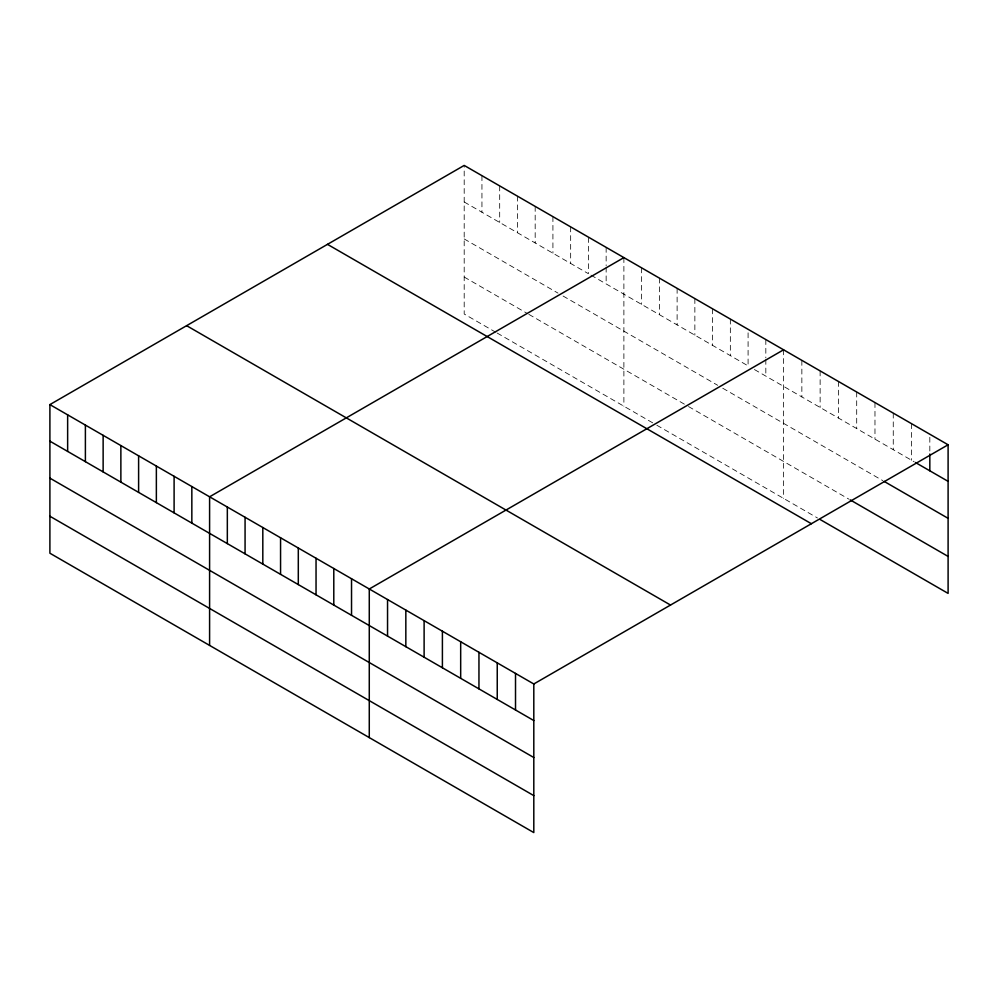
<?xml version="1.0" encoding="UTF-8"?>
<svg xmlns="http://www.w3.org/2000/svg" width="998" height="998" viewBox="0 0 998 998"><rect width="100%" height="100%" fill="white"/><g stroke="black" fill="none" stroke-linecap="round" stroke-linejoin="round"><path stroke-width="0.75" stroke-dasharray="4.99 3.74" d="M464.195 201.983L588.396 273.689L588.396 237.125M590.941 275.149L748.088 365.879L748.088 329.315M754.426 369.534L914.156 461.75M464.195 238.946L557.982 293.1M563.059 296.019L717.674 385.29M722.739 388.222L882.806 480.637M464.195 277.045L527.568 313.634M528.84 314.358L687.26 405.824M688.52 406.548L848.861 499.125M495.881 332.309L464.195 314.021L464.195 165.418M497.154 333.045L655.574 424.499M656.834 425.235L817.524 517.999M929.824 437.286L929.824 452.518M911.536 423.676L911.536 460.24M893.26 413.122L893.26 449.686M874.972 402.568L874.972 439.132M856.696 392.014L856.696 428.579M838.42 381.461L838.42 418.025M820.131 370.907L820.131 407.471M801.856 360.353L801.856 396.917M783.58 349.799L783.58 498.401M765.828 339.557L765.828 357.845M765.828 359.367L765.828 376.121M730.349 319.073L730.349 355.637M712.597 308.831L712.597 345.395M694.858 298.577L694.858 335.141M677.118 288.335L677.118 324.899M659.379 278.093L659.379 314.657M641.627 267.851L641.627 304.415M623.887 257.609L623.887 406.211M606.148 247.367L606.148 265.643M606.148 267.165L606.148 283.931M570.656 226.87L570.656 263.435M552.917 216.628L552.917 253.193M535.178 206.386L535.178 242.951M517.426 196.144L517.426 232.709M499.686 185.902L499.686 222.467M481.947 175.66L481.947 212.225"/><path stroke-width="1.5" d="M49.9 404.602L533.805 683.979L533.805 832.582L49.9 553.216L49.9 404.602L464.195 165.418L948.1 444.784L948.1 593.398L820.131 519.509M623.887 257.609L209.592 496.804L209.592 645.407M783.58 349.799L369.272 588.995L369.272 737.597M533.805 683.979L948.1 444.784M915.453 462.511L948.1 481.348M884.116 481.385L948.1 518.324M850.171 499.873L948.1 556.422M327.481 244.348L811.386 523.725M186.614 325.672L670.519 605.05M49.9 441.166L533.805 720.544M49.9 478.142L533.805 757.519M49.9 516.24L533.805 795.618M929.824 454.04L929.824 470.794M515.517 673.425L515.517 709.99M497.241 662.872L497.241 699.436M478.953 652.318L478.953 688.882M460.677 641.764L460.677 678.328M442.401 631.21L442.401 667.774M424.113 620.656L424.113 657.22M405.837 610.102L405.837 646.667M387.548 599.549L387.548 636.113M351.533 578.753L351.533 615.317M333.794 568.511L333.794 605.075M316.042 558.269L316.042 594.833M298.302 548.027L298.302 584.579M280.563 537.772L280.563 574.337M262.811 527.53L262.811 564.095M245.071 517.288L245.071 553.853M227.332 507.046L227.332 543.611M191.841 486.562L191.841 523.127M174.101 476.32L174.101 512.872M156.362 466.066L156.362 502.63M138.61 455.824L138.61 492.388M120.87 445.582L120.87 482.146M103.131 435.34L103.131 471.904M85.391 425.098L85.391 461.662M67.639 414.856L67.639 451.42"/></g></svg>
